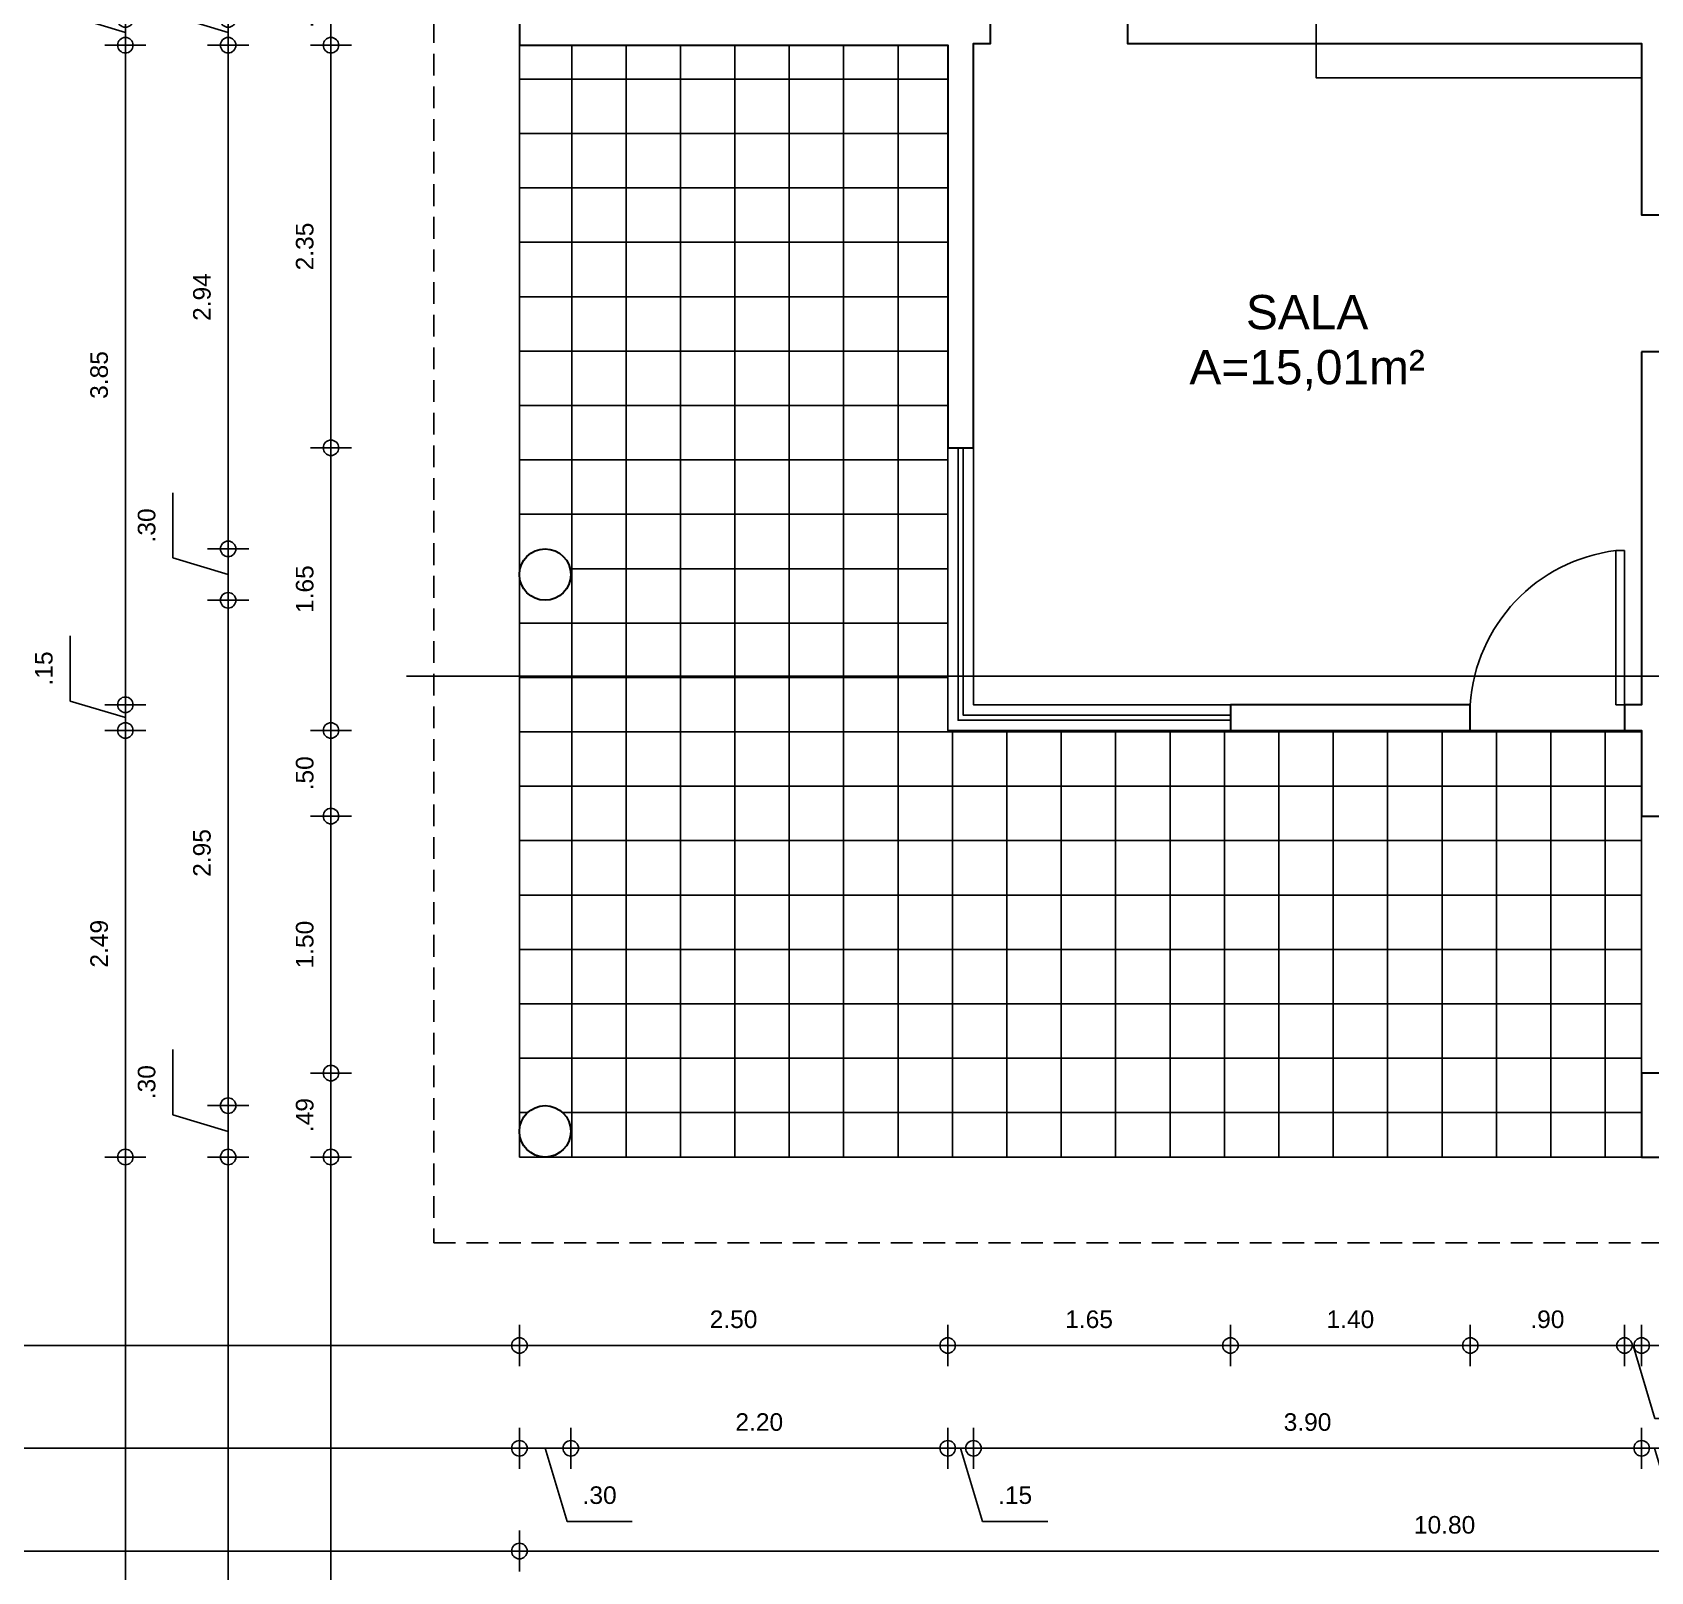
# Model space of a CAD drawing. Header units: millimetres. Extents: x -925 to 15138, y -9982 to 4708.
# Drawn here: x -925 to 8520, y -9982 to -997 of the extents above; entities that cross this region are included whole.
import ezdxf
from ezdxf.enums import TextEntityAlignment as Align

# ---------------------------------------------------------------- set-up
doc = ezdxf.new("R2010")
doc.units = ezdxf.units.MM
doc.header["$LTSCALE"] = 5
doc.linetypes.add('DASHEDX2', pattern=[38.1, 25.4, -12.7])
for name, color, linetype in [('coberta', 7, 'DASHEDX2'), ('coluna', 7, 'Continuous'), ('corte', 7, 'Continuous'), ('dimensoes', 7, 'Continuous'), ('janela baixa', 7, 'Continuous'), ('parede baixa', 7, 'Continuous'), ('paredes', 7, 'Continuous'), ('piso', 7, 'Continuous'), ('portas', 7, 'Continuous'), ('temp', 3, 'Continuous'), ('texto', 7, 'Continuous')]:
    doc.layers.add(name, color=color, linetype=linetype)
doc.styles.get("Standard").update_dxf_attribs({"font": 'Arial.ttf'})
doc.dimstyles.new('ISO-25', dxfattribs={"dimtxt": 102.5, "dimasz": 90.5, "dimexe": 120, "dimexo": 0.625, "dimgap": 100.625, "dimtad": 1, "dimlfac": 0.001, "dimzin": 4, "dimdsep": 46, "dimtxsty": 'Standard', "dimblk": 'ORIGIN', "dimblk1": 'ORIGIN', "dimblk2": 'ORIGIN', "dimcen": 2.5, "dimazin": 0, "dimtfac": 1, "dimtmove": 0, "dimatfit": 3, "dimldrblk": 'ORIGIN', "dimfxl": 120, "dimfxlon": 1, "dimarcsym": 0})

# ---------------------------------------------------------------- blocks, each defined once
blk = doc.blocks.new('_Origin')
at = {"color": 0, "linetype": 'ByBlock', "lineweight": -2}
blk.add_line((0, 0), (-1, 0), dxfattribs=at)
blk.add_circle((0, 0), 0.5, dxfattribs=at)
blk = doc.blocks.new('*D6')
at = {"layer": 'Defpoints', "color": 0, "transparency": 16777216}
for p in [(8467.6, -7561.8), (10117.6, -7561.8), (8467.6, -8661.8)]:
    blk.add_point(p, dxfattribs=at)
at = {"layer": 'dimensoes', "color": 0, "lineweight": -2, "transparency": 16777216}
for p, q in [((8467.6, -8541.8), (8467.6, -8781.8)), ((10117.6, -8541.8), (10117.6, -8781.8)), ((10027.1, -8661.8), (8558.1, -8661.8))]:
    blk.add_line(p, q, dxfattribs=at)
at = {"layer": 'dimensoes', "color": 0, "lineweight": -2, "transparency": 16777216, "xscale": 90.5, "yscale": 90.5, "zscale": 90.5, "rotation": 180}
blk.add_blockref('_Origin', (8467.6, -8661.8), dxfattribs=at)
at = {"layer": 'dimensoes', "color": 0, "lineweight": -2, "transparency": 16777216, "xscale": 90.5, "yscale": 90.5, "zscale": 90.5}
blk.add_blockref('_Origin', (10117.6, -8661.8), dxfattribs=at)
at = {"layer": 'dimensoes', "color": 0, "transparency": 16777216, "insert": (9292.6, -8509.2), "char_height": 102.5, "attachment_point": 5}
blk.add_mtext('1.65', dxfattribs=at)
blk = doc.blocks.new('*D7')
at = {"layer": 'Defpoints', "color": 0, "transparency": 16777216}
for p in [(8367.6, -5071.8), (8467.6, -7561.8), (8367.6, -8661.8)]:
    blk.add_point(p, dxfattribs=at)
at = {"layer": 'dimensoes', "color": 0, "lineweight": -2, "transparency": 16777216}
for p, q in [((8367.6, -8541.8), (8367.6, -8781.8)), ((8467.6, -8541.8), (8467.6, -8781.8)), ((8277.1, -8661.8), (8186.6, -8661.8)), ((8467.6, -8661.8), (8367.6, -8661.8)), ((8467.6, -8661.8), (8367.6, -8661.8)), ((8417.6, -8661.8), (8545.6, -9088.6)), ((8558.1, -8661.8), (8648.6, -8661.8)), ((8545.6, -9088.6), (8925.9, -9088.6))]:
    blk.add_line(p, q, dxfattribs=at)
at = {"layer": 'dimensoes', "color": 0, "lineweight": -2, "transparency": 16777216, "xscale": 90.5, "yscale": 90.5, "zscale": 90.5}
blk.add_blockref('_Origin', (8367.6, -8661.8), dxfattribs=at)
at = {"layer": 'dimensoes', "color": 0, "lineweight": -2, "transparency": 16777216, "xscale": 90.5, "yscale": 90.5, "zscale": 90.5, "rotation": 180}
blk.add_blockref('_Origin', (8467.6, -8661.8), dxfattribs=at)
at = {"layer": 'dimensoes', "color": 0, "transparency": 16777216, "insert": (8735.8, -8936), "char_height": 102.5, "attachment_point": 5}
blk.add_mtext('.10', dxfattribs=at)
blk = doc.blocks.new('*D8')
at = {"layer": 'Defpoints', "color": 0, "transparency": 16777216}
for p in [(7467.6, -5071.8), (8367.6, -5071.8), (7467.6, -8661.8)]:
    blk.add_point(p, dxfattribs=at)
at = {"layer": 'dimensoes', "color": 0, "lineweight": -2, "transparency": 16777216}
for p, q in [((7467.6, -8541.8), (7467.6, -8781.8)), ((8367.6, -8541.8), (8367.6, -8781.8)), ((8277.1, -8661.8), (7558.1, -8661.8))]:
    blk.add_line(p, q, dxfattribs=at)
at = {"layer": 'dimensoes', "color": 0, "lineweight": -2, "transparency": 16777216, "xscale": 90.5, "yscale": 90.5, "zscale": 90.5, "rotation": 180}
blk.add_blockref('_Origin', (7467.6, -8661.8), dxfattribs=at)
at = {"layer": 'dimensoes', "color": 0, "lineweight": -2, "transparency": 16777216, "xscale": 90.5, "yscale": 90.5, "zscale": 90.5}
blk.add_blockref('_Origin', (8367.6, -8661.8), dxfattribs=at)
at = {"layer": 'dimensoes', "color": 0, "transparency": 16777216, "insert": (7917.6, -8509.2), "char_height": 102.5, "attachment_point": 5}
blk.add_mtext('.90', dxfattribs=at)
blk = doc.blocks.new('*D9')
at = {"layer": 'Defpoints', "color": 0, "transparency": 16777216}
for p in [(6067.6, -5071.8), (7467.6, -5071.8), (6067.6, -8661.8)]:
    blk.add_point(p, dxfattribs=at)
at = {"layer": 'dimensoes', "color": 0, "lineweight": -2, "transparency": 16777216}
for p, q in [((6067.6, -8541.8), (6067.6, -8781.8)), ((7467.6, -8541.8), (7467.6, -8781.8)), ((7377.1, -8661.8), (6158.1, -8661.8))]:
    blk.add_line(p, q, dxfattribs=at)
at = {"layer": 'dimensoes', "color": 0, "lineweight": -2, "transparency": 16777216, "xscale": 90.5, "yscale": 90.5, "zscale": 90.5, "rotation": 180}
blk.add_blockref('_Origin', (6067.6, -8661.8), dxfattribs=at)
at = {"layer": 'dimensoes', "color": 0, "lineweight": -2, "transparency": 16777216, "xscale": 90.5, "yscale": 90.5, "zscale": 90.5}
blk.add_blockref('_Origin', (7467.6, -8661.8), dxfattribs=at)
at = {"layer": 'dimensoes', "color": 0, "transparency": 16777216, "insert": (6767.6, -8509.2), "char_height": 102.5, "attachment_point": 5}
blk.add_mtext('1.40', dxfattribs=at)
blk = doc.blocks.new('*D10')
at = {"layer": 'Defpoints', "color": 0, "transparency": 16777216}
for p in [(4417.6, -5071.8), (6067.6, -5071.8), (4417.6, -8661.8)]:
    blk.add_point(p, dxfattribs=at)
at = {"layer": 'dimensoes', "color": 0, "lineweight": -2, "transparency": 16777216}
for p, q in [((4417.6, -8541.8), (4417.6, -8781.8)), ((6067.6, -8541.8), (6067.6, -8781.8)), ((5977.1, -8661.8), (4508.1, -8661.8))]:
    blk.add_line(p, q, dxfattribs=at)
at = {"layer": 'dimensoes', "color": 0, "lineweight": -2, "transparency": 16777216, "xscale": 90.5, "yscale": 90.5, "zscale": 90.5, "rotation": 180}
blk.add_blockref('_Origin', (4417.6, -8661.8), dxfattribs=at)
at = {"layer": 'dimensoes', "color": 0, "lineweight": -2, "transparency": 16777216, "xscale": 90.5, "yscale": 90.5, "zscale": 90.5}
blk.add_blockref('_Origin', (6067.6, -8661.8), dxfattribs=at)
at = {"layer": 'dimensoes', "color": 0, "transparency": 16777216, "insert": (5242.6, -8509.2), "char_height": 102.5, "attachment_point": 5}
blk.add_mtext('1.65', dxfattribs=at)
blk = doc.blocks.new('*D11')
at = {"layer": 'Defpoints', "color": 0, "transparency": 16777216}
for p in [(1917.6, -911.8), (4417.6, -5071.8), (1917.6, -8661.8)]:
    blk.add_point(p, dxfattribs=at)
at = {"layer": 'dimensoes', "color": 0, "lineweight": -2, "transparency": 16777216}
for p, q in [((1917.6, -8541.8), (1917.6, -8781.8)), ((4417.6, -8541.8), (4417.6, -8781.8)), ((4327.1, -8661.8), (2008.1, -8661.8))]:
    blk.add_line(p, q, dxfattribs=at)
at = {"layer": 'dimensoes', "color": 0, "lineweight": -2, "transparency": 16777216, "xscale": 90.5, "yscale": 90.5, "zscale": 90.5, "rotation": 180}
blk.add_blockref('_Origin', (1917.6, -8661.8), dxfattribs=at)
at = {"layer": 'dimensoes', "color": 0, "lineweight": -2, "transparency": 16777216, "xscale": 90.5, "yscale": 90.5, "zscale": 90.5}
blk.add_blockref('_Origin', (4417.6, -8661.8), dxfattribs=at)
at = {"layer": 'dimensoes', "color": 0, "transparency": 16777216, "insert": (3167.6, -8509.2), "char_height": 102.5, "attachment_point": 5}
blk.add_mtext('2.50', dxfattribs=at)
blk = doc.blocks.new('*D12')
at = {"layer": 'Defpoints', "color": 0, "transparency": 16777216}
for p in [(4567.6, -3711.8), (8467.6, -7561.8), (8467.6, -9261.8)]:
    blk.add_point(p, dxfattribs=at)
at = {"layer": 'dimensoes', "color": 0, "lineweight": -2, "transparency": 16777216}
for p, q in [((4567.6, -9141.8), (4567.6, -9381.8)), ((8467.6, -9141.8), (8467.6, -9381.8)), ((4658.1, -9261.8), (8377.1, -9261.8))]:
    blk.add_line(p, q, dxfattribs=at)
at = {"layer": 'dimensoes', "color": 0, "lineweight": -2, "transparency": 16777216, "xscale": 90.5, "yscale": 90.5, "zscale": 90.5, "rotation": 180}
blk.add_blockref('_Origin', (4567.6, -9261.8), dxfattribs=at)
at = {"layer": 'dimensoes', "color": 0, "lineweight": -2, "transparency": 16777216, "xscale": 90.5, "yscale": 90.5, "zscale": 90.5}
blk.add_blockref('_Origin', (8467.6, -9261.8), dxfattribs=at)
at = {"layer": 'dimensoes', "color": 0, "transparency": 16777216, "insert": (6517.6, -9109.2), "char_height": 102.5, "attachment_point": 5}
blk.add_mtext('3.90', dxfattribs=at)
blk = doc.blocks.new('*D13')
at = {"layer": 'Defpoints', "color": 0, "transparency": 16777216}
for p in [(8617.6, -7411.8), (8467.6, -7561.8), (8617.6, -9261.8)]:
    blk.add_point(p, dxfattribs=at)
at = {"layer": 'dimensoes', "color": 0, "lineweight": -2, "transparency": 16777216}
for p, q in [((8467.6, -9141.8), (8467.6, -9381.8)), ((8617.6, -9141.8), (8617.6, -9381.8)), ((8377.1, -9261.8), (8286.6, -9261.8)), ((8467.6, -9261.8), (8617.6, -9261.8)), ((8467.6, -9261.8), (8617.6, -9261.8)), ((8542.6, -9261.8), (8670.6, -9688.6)), ((8708.1, -9261.8), (8798.6, -9261.8)), ((8670.6, -9688.6), (9050.9, -9688.6))]:
    blk.add_line(p, q, dxfattribs=at)
at = {"layer": 'dimensoes', "color": 0, "lineweight": -2, "transparency": 16777216, "xscale": 90.5, "yscale": 90.5, "zscale": 90.5}
blk.add_blockref('_Origin', (8467.6, -9261.8), dxfattribs=at)
at = {"layer": 'dimensoes', "color": 0, "lineweight": -2, "transparency": 16777216, "xscale": 90.5, "yscale": 90.5, "zscale": 90.5, "rotation": 180}
blk.add_blockref('_Origin', (8617.6, -9261.8), dxfattribs=at)
at = {"layer": 'dimensoes', "color": 0, "transparency": 16777216, "insert": (8860.8, -9536), "char_height": 102.5, "attachment_point": 5}
blk.add_mtext('.15', dxfattribs=at)
blk = doc.blocks.new('*D46')
at = {"layer": 'Defpoints', "color": 0, "transparency": 16777216}
for p in [(1917.6, -1071.8), (817.6, -3421.8), (4417.6, -3421.8)]:
    blk.add_point(p, dxfattribs=at)
at = {"layer": 'dimensoes', "color": 0, "lineweight": -2, "transparency": 16777216}
for p, q in [((937.6, -1071.8), (697.6, -1071.8)), ((817.6, -1162.3), (817.6, -3331.3)), ((937.6, -3421.8), (697.6, -3421.8))]:
    blk.add_line(p, q, dxfattribs=at)
at = {"layer": 'dimensoes', "color": 0, "lineweight": -2, "transparency": 16777216, "xscale": 90.5, "yscale": 90.5, "zscale": 90.5}
for p, rotation in [((817.6, -1071.8), 90), ((817.6, -3421.8), 270)]:
    blk.add_blockref('_Origin', p, dxfattribs=dict(at, rotation=rotation))
at = {"layer": 'dimensoes', "color": 0, "transparency": 16777216, "insert": (665, -2246.8), "char_height": 102.5, "attachment_point": 5, "rotation": 90}
blk.add_mtext('2.35', dxfattribs=at)
blk = doc.blocks.new('*D47')
at = {"layer": 'Defpoints', "color": 0, "transparency": 16777216}
for p in [(4417.6, -3421.8), (817.6, -5071.8), (4417.6, -5071.8)]:
    blk.add_point(p, dxfattribs=at)
at = {"layer": 'dimensoes', "color": 0, "lineweight": -2, "transparency": 16777216}
for p, q in [((937.6, -3421.8), (697.6, -3421.8)), ((817.6, -3512.3), (817.6, -4981.3)), ((937.6, -5071.8), (697.6, -5071.8))]:
    blk.add_line(p, q, dxfattribs=at)
at = {"layer": 'dimensoes', "color": 0, "lineweight": -2, "transparency": 16777216, "xscale": 90.5, "yscale": 90.5, "zscale": 90.5}
for p, rotation in [((817.6, -3421.8), 90), ((817.6, -5071.8), 270)]:
    blk.add_blockref('_Origin', p, dxfattribs=dict(at, rotation=rotation))
at = {"layer": 'dimensoes', "color": 0, "transparency": 16777216, "insert": (665, -4246.8), "char_height": 102.5, "attachment_point": 5, "rotation": 90}
blk.add_mtext('1.65', dxfattribs=at)
blk = doc.blocks.new('*D49')
at = {"layer": 'Defpoints', "color": 0, "transparency": 16777216}
for p in [(8467.6, -5571.8), (817.6, -7071.8), (8467.6, -7071.8)]:
    blk.add_point(p, dxfattribs=at)
at = {"layer": 'dimensoes', "color": 0, "lineweight": -2, "transparency": 16777216}
for p, q in [((937.6, -5571.8), (697.6, -5571.8)), ((817.6, -5662.3), (817.6, -6981.3)), ((937.6, -7071.8), (697.6, -7071.8))]:
    blk.add_line(p, q, dxfattribs=at)
at = {"layer": 'dimensoes', "color": 0, "lineweight": -2, "transparency": 16777216, "xscale": 90.5, "yscale": 90.5, "zscale": 90.5}
for p, rotation in [((817.6, -5571.8), 90), ((817.6, -7071.8), 270)]:
    blk.add_blockref('_Origin', p, dxfattribs=dict(at, rotation=rotation))
at = {"layer": 'dimensoes', "color": 0, "transparency": 16777216, "insert": (665, -6321.8), "char_height": 102.5, "attachment_point": 5, "rotation": 90}
blk.add_mtext('1.50', dxfattribs=at)
blk = doc.blocks.new('*D50')
at = {"layer": 'Defpoints', "color": 0, "transparency": 16777216}
for p in [(8467.6, -7071.8), (817.6, -7561.8), (8467.6, -7561.8)]:
    blk.add_point(p, dxfattribs=at)
at = {"layer": 'dimensoes', "color": 0, "lineweight": -2, "transparency": 16777216}
for p, q in [((937.6, -7071.8), (697.6, -7071.8)), ((817.6, -7162.3), (817.6, -7471.3)), ((937.6, -7561.8), (697.6, -7561.8))]:
    blk.add_line(p, q, dxfattribs=at)
at = {"layer": 'dimensoes', "color": 0, "lineweight": -2, "transparency": 16777216, "xscale": 90.5, "yscale": 90.5, "zscale": 90.5}
for p, rotation in [((817.6, -7071.8), 90), ((817.6, -7561.8), 270)]:
    blk.add_blockref('_Origin', p, dxfattribs=dict(at, rotation=rotation))
at = {"layer": 'dimensoes', "color": 0, "transparency": 16777216, "insert": (665, -7316.8), "char_height": 102.5, "attachment_point": 5, "rotation": 90}
blk.add_mtext('.49', dxfattribs=at)
blk = doc.blocks.new('*D51')
at = {"layer": 'Defpoints', "color": 0, "transparency": 16777216}
for p in [(4417.6, -5071.8), (817.6, -5571.8), (8467.6, -5571.8)]:
    blk.add_point(p, dxfattribs=at)
at = {"layer": 'dimensoes', "color": 0, "lineweight": -2, "transparency": 16777216}
for p, q in [((937.6, -5071.8), (697.6, -5071.8)), ((817.6, -5162.3), (817.6, -5481.3)), ((937.6, -5571.8), (697.6, -5571.8))]:
    blk.add_line(p, q, dxfattribs=at)
at = {"layer": 'dimensoes', "color": 0, "lineweight": -2, "transparency": 16777216, "xscale": 90.5, "yscale": 90.5, "zscale": 90.5}
for p, rotation in [((817.6, -5071.8), 90), ((817.6, -5571.8), 270)]:
    blk.add_blockref('_Origin', p, dxfattribs=dict(at, rotation=rotation))
at = {"layer": 'dimensoes', "color": 0, "transparency": 16777216, "insert": (665, -5321.8), "char_height": 102.5, "attachment_point": 5, "rotation": 90}
blk.add_mtext('.50', dxfattribs=at)
blk = doc.blocks.new('*D55')
at = {"layer": 'Defpoints', "color": 0, "transparency": 16777216}
for p in [(1967.6, -671.8), (817.6, -1071.8), (1917.6, -1071.8)]:
    blk.add_point(p, dxfattribs=at)
at = {"layer": 'dimensoes', "color": 0, "lineweight": -2, "transparency": 16777216}
for p, q in [((937.6, -671.8), (697.6, -671.8)), ((817.6, -762.3), (817.6, -981.3)), ((937.6, -1071.8), (697.6, -1071.8))]:
    blk.add_line(p, q, dxfattribs=at)
at = {"layer": 'dimensoes', "color": 0, "lineweight": -2, "transparency": 16777216, "xscale": 90.5, "yscale": 90.5, "zscale": 90.5}
for p, rotation in [((817.6, -671.8), 90), ((817.6, -1071.8), 270)]:
    blk.add_blockref('_Origin', p, dxfattribs=dict(at, rotation=rotation))
at = {"layer": 'dimensoes', "color": 0, "transparency": 16777216, "insert": (665, -871.8), "char_height": 102.5, "attachment_point": 5, "rotation": 90}
blk.add_mtext('.40', dxfattribs=at)
blk = doc.blocks.new('*D59')
at = {"layer": 'Defpoints', "color": 0, "transparency": 16777216}
for p in [(2067.6, -921.8), (217.6, -1071.8), (1917.6, -1071.8)]:
    blk.add_point(p, dxfattribs=at)
at = {"layer": 'dimensoes', "color": 0, "lineweight": -2, "transparency": 16777216}
for p, q in [((-105.3, -899.9), (-105.3, -519.7)), ((217.6, -831.3), (217.6, -740.8)), ((217.6, -996.8), (-105.3, -899.9)), ((337.6, -921.8), (97.6, -921.8)), ((217.6, -921.8), (217.6, -1071.8)), ((217.6, -921.8), (217.6, -1071.8)), ((337.6, -1071.8), (97.6, -1071.8)), ((217.6, -1162.3), (217.6, -1252.8))]:
    blk.add_line(p, q, dxfattribs=at)
at = {"layer": 'dimensoes', "color": 0, "lineweight": -2, "transparency": 16777216, "xscale": 90.5, "yscale": 90.5, "zscale": 90.5}
for p, rotation in [((217.6, -921.8), 270), ((217.6, -1071.8), 90)]:
    blk.add_blockref('_Origin', p, dxfattribs=dict(at, rotation=rotation))
at = {"layer": 'dimensoes', "color": 0, "transparency": 16777216, "insert": (-257.8, -709.8), "char_height": 102.5, "attachment_point": 5, "rotation": 90}
blk.add_mtext('.15', dxfattribs=at)
blk = doc.blocks.new('*D62')
at = {"layer": 'Defpoints', "color": 0, "transparency": 16777216}
for p in [(2067.6, -921.8), (-382.4, -1071.8), (1917.6, -1071.8)]:
    blk.add_point(p, dxfattribs=at)
at = {"layer": 'dimensoes', "color": 0, "lineweight": -2, "transparency": 16777216}
for p, q in [((-705.3, -899.9), (-705.3, -519.7)), ((-382.4, -831.3), (-382.4, -740.8)), ((-382.4, -996.8), (-705.3, -899.9)), ((-262.4, -921.8), (-502.4, -921.8)), ((-382.4, -921.8), (-382.4, -1071.8)), ((-382.4, -921.8), (-382.4, -1071.8)), ((-262.4, -1071.8), (-502.4, -1071.8)), ((-382.4, -1162.3), (-382.4, -1252.8))]:
    blk.add_line(p, q, dxfattribs=at)
at = {"layer": 'dimensoes', "color": 0, "lineweight": -2, "transparency": 16777216, "xscale": 90.5, "yscale": 90.5, "zscale": 90.5}
for p, rotation in [((-382.4, -921.8), 270), ((-382.4, -1071.8), 90)]:
    blk.add_blockref('_Origin', p, dxfattribs=dict(at, rotation=rotation))
at = {"layer": 'dimensoes', "color": 0, "transparency": 16777216, "insert": (-857.8, -709.8), "char_height": 102.5, "attachment_point": 5, "rotation": 90}
blk.add_mtext('.15', dxfattribs=at)
blk = doc.blocks.new('*D63')
at = {"layer": 'Defpoints', "color": 0, "transparency": 16777216}
for p in [(1917.6, -1071.8), (-382.4, -4921.8), (4567.6, -4921.8)]:
    blk.add_point(p, dxfattribs=at)
at = {"layer": 'dimensoes', "color": 0, "lineweight": -2, "transparency": 16777216}
for p, q in [((-262.4, -1071.8), (-502.4, -1071.8)), ((-382.4, -1162.3), (-382.4, -4831.3)), ((-262.4, -4921.8), (-502.4, -4921.8))]:
    blk.add_line(p, q, dxfattribs=at)
at = {"layer": 'dimensoes', "color": 0, "lineweight": -2, "transparency": 16777216, "xscale": 90.5, "yscale": 90.5, "zscale": 90.5}
for p, rotation in [((-382.4, -1071.8), 90), ((-382.4, -4921.8), 270)]:
    blk.add_blockref('_Origin', p, dxfattribs=dict(at, rotation=rotation))
at = {"layer": 'dimensoes', "color": 0, "transparency": 16777216, "insert": (-535, -2996.8), "char_height": 102.5, "attachment_point": 5, "rotation": 90}
blk.add_mtext('3.85', dxfattribs=at)
blk = doc.blocks.new('*D64')
at = {"layer": 'Defpoints', "color": 0, "transparency": 16777216}
for p in [(4567.6, -4921.8), (-382.4, -5071.8), (4417.6, -5071.8)]:
    blk.add_point(p, dxfattribs=at)
at = {"layer": 'dimensoes', "color": 0, "lineweight": -2, "transparency": 16777216}
for p, q in [((-705.3, -4899.9), (-705.3, -4519.7)), ((-382.4, -4831.3), (-382.4, -4740.8)), ((-382.4, -4996.8), (-705.3, -4899.9)), ((-262.4, -4921.8), (-502.4, -4921.8)), ((-382.4, -4921.8), (-382.4, -5071.8)), ((-382.4, -4921.8), (-382.4, -5071.8)), ((-262.4, -5071.8), (-502.4, -5071.8)), ((-382.4, -5162.3), (-382.4, -5252.8))]:
    blk.add_line(p, q, dxfattribs=at)
at = {"layer": 'dimensoes', "color": 0, "lineweight": -2, "transparency": 16777216, "xscale": 90.5, "yscale": 90.5, "zscale": 90.5}
for p, rotation in [((-382.4, -4921.8), 270), ((-382.4, -5071.8), 90)]:
    blk.add_blockref('_Origin', p, dxfattribs=dict(at, rotation=rotation))
at = {"layer": 'dimensoes', "color": 0, "transparency": 16777216, "insert": (-857.8, -4709.8), "char_height": 102.5, "attachment_point": 5, "rotation": 90}
blk.add_mtext('.15', dxfattribs=at)
blk = doc.blocks.new('*D65')
at = {"layer": 'Defpoints', "color": 0, "transparency": 16777216}
for p in [(4417.6, -5071.8), (-382.4, -7561.8), (8467.6, -7561.8)]:
    blk.add_point(p, dxfattribs=at)
at = {"layer": 'dimensoes', "color": 0, "lineweight": -2, "transparency": 16777216}
for p, q in [((-262.4, -5071.8), (-502.4, -5071.8)), ((-382.4, -5162.3), (-382.4, -7471.3)), ((-262.4, -7561.8), (-502.4, -7561.8))]:
    blk.add_line(p, q, dxfattribs=at)
at = {"layer": 'dimensoes', "color": 0, "lineweight": -2, "transparency": 16777216, "xscale": 90.5, "yscale": 90.5, "zscale": 90.5}
for p, rotation in [((-382.4, -5071.8), 90), ((-382.4, -7561.8), 270)]:
    blk.add_blockref('_Origin', p, dxfattribs=dict(at, rotation=rotation))
at = {"layer": 'dimensoes', "color": 0, "transparency": 16777216, "insert": (-535, -6316.8), "char_height": 102.5, "attachment_point": 5, "rotation": 90}
blk.add_mtext('2.49', dxfattribs=at)
blk = doc.blocks.new('*D67')
at = {"layer": 'Defpoints', "color": 0, "transparency": 16777216}
for p in [(1917.6, -1071.8), (217.6, -4011.8), (2067.6, -4011.8)]:
    blk.add_point(p, dxfattribs=at)
at = {"layer": 'dimensoes', "color": 0, "lineweight": -2, "transparency": 16777216}
for p, q in [((337.6, -1071.8), (97.6, -1071.8)), ((217.6, -1162.3), (217.6, -3921.3)), ((337.6, -4011.8), (97.6, -4011.8))]:
    blk.add_line(p, q, dxfattribs=at)
at = {"layer": 'dimensoes', "color": 0, "lineweight": -2, "transparency": 16777216, "xscale": 90.5, "yscale": 90.5, "zscale": 90.5}
for p, rotation in [((217.6, -1071.8), 90), ((217.6, -4011.8), 270)]:
    blk.add_blockref('_Origin', p, dxfattribs=dict(at, rotation=rotation))
at = {"layer": 'dimensoes', "color": 0, "transparency": 16777216, "insert": (65, -2541.8), "char_height": 102.5, "attachment_point": 5, "rotation": 90}
blk.add_mtext('2.94', dxfattribs=at)
blk = doc.blocks.new('*D68')
at = {"layer": 'Defpoints', "color": 0, "transparency": 16777216}
for p in [(2067.6, -4011.8), (217.6, -4311.8), (2067.6, -4311.8)]:
    blk.add_point(p, dxfattribs=at)
at = {"layer": 'dimensoes', "color": 0, "lineweight": -2, "transparency": 16777216}
for p, q in [((-105.3, -4064.9), (-105.3, -3684.7)), ((217.6, -3921.3), (217.6, -3830.8)), ((337.6, -4011.8), (97.6, -4011.8)), ((217.6, -4011.8), (217.6, -4311.8)), ((217.6, -4011.8), (217.6, -4311.8)), ((217.6, -4161.8), (-105.3, -4064.9)), ((337.6, -4311.8), (97.6, -4311.8)), ((217.6, -4402.3), (217.6, -4492.8))]:
    blk.add_line(p, q, dxfattribs=at)
at = {"layer": 'dimensoes', "color": 0, "lineweight": -2, "transparency": 16777216, "xscale": 90.5, "yscale": 90.5, "zscale": 90.5}
for p, rotation in [((217.6, -4011.8), 270), ((217.6, -4311.8), 90)]:
    blk.add_blockref('_Origin', p, dxfattribs=dict(at, rotation=rotation))
at = {"layer": 'dimensoes', "color": 0, "transparency": 16777216, "insert": (-257.8, -3874.8), "char_height": 102.5, "attachment_point": 5, "rotation": 90}
blk.add_mtext('.30', dxfattribs=at)
blk = doc.blocks.new('*D69')
at = {"layer": 'Defpoints', "color": 0, "transparency": 16777216}
for p in [(2067.6, -4311.8), (217.6, -7261.8), (2067.6, -7261.8)]:
    blk.add_point(p, dxfattribs=at)
at = {"layer": 'dimensoes', "color": 0, "lineweight": -2, "transparency": 16777216}
for p, q in [((337.6, -4311.8), (97.6, -4311.8)), ((217.6, -4402.3), (217.6, -7171.3)), ((337.6, -7261.8), (97.6, -7261.8))]:
    blk.add_line(p, q, dxfattribs=at)
at = {"layer": 'dimensoes', "color": 0, "lineweight": -2, "transparency": 16777216, "xscale": 90.5, "yscale": 90.5, "zscale": 90.5}
for p, rotation in [((217.6, -4311.8), 90), ((217.6, -7261.8), 270)]:
    blk.add_blockref('_Origin', p, dxfattribs=dict(at, rotation=rotation))
at = {"layer": 'dimensoes', "color": 0, "transparency": 16777216, "insert": (65, -5786.8), "char_height": 102.5, "attachment_point": 5, "rotation": 90}
blk.add_mtext('2.95', dxfattribs=at)
blk = doc.blocks.new('*D70')
at = {"layer": 'Defpoints', "color": 0, "transparency": 16777216}
for p in [(2067.6, -7261.8), (217.6, -7561.8), (2067.6, -7561.8)]:
    blk.add_point(p, dxfattribs=at)
at = {"layer": 'dimensoes', "color": 0, "lineweight": -2, "transparency": 16777216}
for p, q in [((-105.3, -7314.9), (-105.3, -6934.7)), ((217.6, -7171.3), (217.6, -7080.8)), ((337.6, -7261.8), (97.6, -7261.8)), ((217.6, -7261.8), (217.6, -7561.8)), ((217.6, -7261.8), (217.6, -7561.8)), ((217.6, -7411.8), (-105.3, -7314.9)), ((337.6, -7561.8), (97.6, -7561.8)), ((217.6, -7652.3), (217.6, -7742.8))]:
    blk.add_line(p, q, dxfattribs=at)
at = {"layer": 'dimensoes', "color": 0, "lineweight": -2, "transparency": 16777216, "xscale": 90.5, "yscale": 90.5, "zscale": 90.5}
for p, rotation in [((217.6, -7261.8), 270), ((217.6, -7561.8), 90)]:
    blk.add_blockref('_Origin', p, dxfattribs=dict(at, rotation=rotation))
at = {"layer": 'dimensoes', "color": 0, "transparency": 16777216, "insert": (-257.8, -7124.8), "char_height": 102.5, "attachment_point": 5, "rotation": 90}
blk.add_mtext('.30', dxfattribs=at)
blk = doc.blocks.new('*D71')
at = {"layer": 'Defpoints', "color": 0, "transparency": 16777216}
for p in [(4417.6, -5071.8), (2217.6, -7411.8), (4417.6, -9261.8)]:
    blk.add_point(p, dxfattribs=at)
at = {"layer": 'dimensoes', "color": 0, "lineweight": -2, "transparency": 16777216}
for p, q in [((2217.6, -9141.8), (2217.6, -9381.8)), ((4417.6, -9141.8), (4417.6, -9381.8)), ((2308.1, -9261.8), (4327.1, -9261.8))]:
    blk.add_line(p, q, dxfattribs=at)
at = {"layer": 'dimensoes', "color": 0, "lineweight": -2, "transparency": 16777216, "xscale": 90.5, "yscale": 90.5, "zscale": 90.5, "rotation": 180}
blk.add_blockref('_Origin', (2217.6, -9261.8), dxfattribs=at)
at = {"layer": 'dimensoes', "color": 0, "lineweight": -2, "transparency": 16777216, "xscale": 90.5, "yscale": 90.5, "zscale": 90.5}
blk.add_blockref('_Origin', (4417.6, -9261.8), dxfattribs=at)
at = {"layer": 'dimensoes', "color": 0, "transparency": 16777216, "insert": (3317.6, -9109.2), "char_height": 102.5, "attachment_point": 5}
blk.add_mtext('2.20', dxfattribs=at)
blk = doc.blocks.new('*D72')
at = {"layer": 'Defpoints', "color": 0, "transparency": 16777216}
for p in [(4567.6, -3421.8), (4417.6, -5071.8), (4567.6, -9261.8)]:
    blk.add_point(p, dxfattribs=at)
at = {"layer": 'dimensoes', "color": 0, "lineweight": -2, "transparency": 16777216}
for p, q in [((4417.6, -9141.8), (4417.6, -9381.8)), ((4567.6, -9141.8), (4567.6, -9381.8)), ((4327.1, -9261.8), (4236.6, -9261.8)), ((4417.6, -9261.8), (4567.6, -9261.8)), ((4417.6, -9261.8), (4567.6, -9261.8)), ((4492.6, -9261.8), (4620.6, -9688.6)), ((4658.1, -9261.8), (4748.6, -9261.8)), ((4620.6, -9688.6), (5000.9, -9688.6))]:
    blk.add_line(p, q, dxfattribs=at)
at = {"layer": 'dimensoes', "color": 0, "lineweight": -2, "transparency": 16777216, "xscale": 90.5, "yscale": 90.5, "zscale": 90.5}
blk.add_blockref('_Origin', (4417.6, -9261.8), dxfattribs=at)
at = {"layer": 'dimensoes', "color": 0, "lineweight": -2, "transparency": 16777216, "xscale": 90.5, "yscale": 90.5, "zscale": 90.5, "rotation": 180}
blk.add_blockref('_Origin', (4567.6, -9261.8), dxfattribs=at)
at = {"layer": 'dimensoes', "color": 0, "transparency": 16777216, "insert": (4810.8, -9536), "char_height": 102.5, "attachment_point": 5}
blk.add_mtext('.15', dxfattribs=at)
blk = doc.blocks.new('*D73')
at = {"layer": 'Defpoints', "color": 0, "transparency": 16777216}
for p in [(1917.6, -7411.8), (2217.6, -7411.8), (1917.6, -9261.8)]:
    blk.add_point(p, dxfattribs=at)
at = {"layer": 'dimensoes', "color": 0, "lineweight": -2, "transparency": 16777216}
for p, q in [((1917.6, -9141.8), (1917.6, -9381.8)), ((2217.6, -9141.8), (2217.6, -9381.8)), ((1827.1, -9261.8), (1736.6, -9261.8)), ((2217.6, -9261.8), (1917.6, -9261.8)), ((2217.6, -9261.8), (1917.6, -9261.8)), ((2067.6, -9261.8), (2195.6, -9688.6)), ((2308.1, -9261.8), (2398.6, -9261.8)), ((2195.6, -9688.6), (2575.9, -9688.6))]:
    blk.add_line(p, q, dxfattribs=at)
at = {"layer": 'dimensoes', "color": 0, "lineweight": -2, "transparency": 16777216, "xscale": 90.5, "yscale": 90.5, "zscale": 90.5}
blk.add_blockref('_Origin', (1917.6, -9261.8), dxfattribs=at)
at = {"layer": 'dimensoes', "color": 0, "lineweight": -2, "transparency": 16777216, "xscale": 90.5, "yscale": 90.5, "zscale": 90.5, "rotation": 180}
blk.add_blockref('_Origin', (2217.6, -9261.8), dxfattribs=at)
at = {"layer": 'dimensoes', "color": 0, "transparency": 16777216, "insert": (2385.8, -9536), "char_height": 102.5, "attachment_point": 5}
blk.add_mtext('.30', dxfattribs=at)
blk = doc.blocks.new('*D77')
at = {"layer": 'Defpoints', "color": 0, "transparency": 16777216}
for p in [(1917.6, -1071.8), (12717.6, -3111.8), (12717.6, -9861.8)]:
    blk.add_point(p, dxfattribs=at)
at = {"layer": 'dimensoes', "color": 0, "lineweight": -2, "transparency": 16777216}
for p, q in [((1917.6, -9741.8), (1917.6, -9981.8)), ((12717.6, -9741.8), (12717.6, -9981.8)), ((2008.1, -9861.8), (12627.1, -9861.8))]:
    blk.add_line(p, q, dxfattribs=at)
at = {"layer": 'dimensoes', "color": 0, "lineweight": -2, "transparency": 16777216, "xscale": 90.5, "yscale": 90.5, "zscale": 90.5, "rotation": 180}
blk.add_blockref('_Origin', (1917.6, -9861.8), dxfattribs=at)
at = {"layer": 'dimensoes', "color": 0, "lineweight": -2, "transparency": 16777216, "xscale": 90.5, "yscale": 90.5, "zscale": 90.5}
blk.add_blockref('_Origin', (12717.6, -9861.8), dxfattribs=at)
at = {"layer": 'dimensoes', "color": 0, "transparency": 16777216, "insert": (7317.6, -9709.2), "char_height": 102.5, "attachment_point": 5}
blk.add_mtext('10.80', dxfattribs=at)

msp = doc.modelspace()

# ---------------------------------------------------------------- hatches: boundary and pattern name
at = {"layer": 'piso'}
h = msp.add_hatch(dxfattribs=at)
h.set_pattern_fill('NET', color=256, scale=100)
h.paths.add_polyline_path([(4417.612, -5071.767), (4417.612, -3711.767), (4417.612, -1071.767), (1917.612, -1071.767), (1917.612, -7561.767), (8467.612, -7561.767), (8467.612, -5071.767), (8367.612, -5071.767), (7467.612, -5071.767), (6067.612, -5071.767)])
edge = h.paths.add_edge_path(flags=16)
edge.add_arc((2067.612, -4161.767), 150, 0, 360)
edge = h.paths.add_edge_path(flags=16)
edge.add_arc((2067.612, -7411.767), 150, 0, 360)

# ---------------------------------------------------------------- linework, layer by layer
at = {"layer": 'coberta'}
msp.add_lwpolyline([(1417.612, 2688.233), (1417.612, -8061.767), (12267.612, -8061.767), (12267.612, -3611.767), (13217.612, -3611.767), (13217.612, -811.767), (12267.612, -811.767), (12267.612, 2688.233)], close=True, dxfattribs=at)
at = {"layer": 'coluna', "lineweight": 30}
for centre in [(2067.612, -4161.767), (2067.612, -7411.767)]:
    msp.add_circle(centre, 150, dxfattribs=at)
at = {"layer": 'corte'}
msp.add_line((1258.624, -4755.013), (12410.941, -4755.013), dxfattribs=at)
at = {"layer": 'janela baixa'}
for points in [[(4477.612, -3421.767), (4477.612, -5011.767), (6067.612, -5011.767)], [(6067.612, -4981.767), (4507.612, -4981.767), (4507.612, -3421.767)]]:
    msp.add_lwpolyline(points, dxfattribs=at)
at = {"layer": 'parede baixa'}
msp.add_line((8467.612, -7071.767), (8467.612, -5571.767), dxfattribs=at)
for points in [[(4417.612, -3421.767), (4417.612, -5071.767), (6067.612, -5071.767)], [(6067.612, -4921.767), (4567.612, -4921.767), (4567.612, -3421.767)]]:
    msp.add_lwpolyline(points, dxfattribs=at)
at = {"layer": 'paredes', "lineweight": 30}
for points in [[(1917.612, 2038.233), (1917.612, -1071.767), (4417.612, -1071.767), (4417.612, -3421.767), (4567.612, -3421.767), (4567.612, -1061.767), (4667.612, -1061.767), (4667.612, -911.767)], [(5467.612, -911.767), (5467.612, -1061.767), (8467.612, -1061.767), (8467.612, -2061.767), (8617.612, -2061.767)]]:
    msp.add_lwpolyline(points, dxfattribs=at)
at = {"layer": 'paredes'}
msp.add_lwpolyline([(8467.612, -911.767), (8467.612, -721.767), (6567.612, -721.767), (6567.612, -1261.767), (8467.612, -1261.767)], dxfattribs=at)
at = {"layer": 'paredes', "lineweight": 30}
for points in [[(8467.612, -2861.767), (8467.612, -4921.767), (8367.612, -4921.767), (8367.612, -5071.767), (8467.612, -5071.767), (8467.612, -5571.767), (8617.612, -5571.767), (8617.612, -5411.767), (8617.612, -3111.767), (8717.612, -3111.767), (8717.612, -2961.767), (8617.612, -2961.767), (8617.612, -2861.767)], [(7467.612, -4921.767), (6067.612, -4921.767), (6067.612, -5071.767), (7467.612, -5071.767)], [(8467.612, -7071.767), (8467.612, -7561.767), (10117.612, -7561.767), (10117.612, -7411.767), (8617.612, -7411.767), (8617.612, -7071.767)]]:
    msp.add_lwpolyline(points, close=True, dxfattribs=at)
at = {"layer": 'piso'}
for p, q in [((1917.612, -911.767), (1917.612, -7561.767)), ((7467.612, -5071.767), (8367.612, -5071.767)), ((1917.612, -7561.767), (8467.612, -7561.767))]:
    msp.add_line(p, q, dxfattribs=at)
at = {"layer": 'portas'}
msp.add_lwpolyline([(8367.612, -4921.767), (8367.612, -4021.767), (8317.612, -4021.767), (8317.612, -4921.767), (8367.612, -4921.767)], close=True, dxfattribs=at)
msp.add_arc((8434.805, -4983.838), 969.183, 96.945181, 176.3279731, dxfattribs=at)
at = {"layer": 'temp'}
for p, direction in [((-382.388, -4211.767), (0, 1)), ((217.612, -4211.767), (0, 1)), ((817.612, -4211.767), (0, 1)), ((1417.612, -8661.767), (1, 0)), ((1417.612, -9261.767), (1, 0)), ((1417.612, -9861.767), (1, 0))]:
    msp.add_xline(p, direction, dxfattribs=at)

# ---------------------------------------------------------------- texts
at = {"layer": 'texto'}
for s, p in [('SALA', (6515.282, -2729.605)), ('A=15,01m²', (6515.282, -3050.808))]:
    msp.add_text(s, height=200, dxfattribs=at).set_placement(p, align=Align.CENTER)

# ---------------------------------------------------------------- dimensions: what is measured, and where the dimension line sits
at = {"layer": 'dimensoes'}
for base, p1, p2, picture, middle in [((-382.388, -1071.767), (2067.612, -921.767), (1917.612, -1071.767), '*D62', (-857.849, -799.276)), ((217.612, -1071.767), (2067.612, -921.767), (1917.612, -1071.767), '*D59', (-257.849, -799.276)), ((817.612, -1071.767), (1967.612, -671.767), (1917.612, -1071.767), '*D55', (665.038, -871.767)), ((-382.388, -4921.767), (1917.612, -1071.767), (4567.612, -4921.767), '*D63', (-534.962, -2996.767)), ((217.612, -4011.767), (1917.612, -1071.767), (2067.612, -4011.767), '*D67', (65.038, -2541.767)), ((817.612, -3421.767), (1917.612, -1071.767), (4417.612, -3421.767), '*D46', (665.038, -2246.767)), ((817.612, -5071.767), (4417.612, -3421.767), (4417.612, -5071.767), '*D47', (665.038, -4246.767)), ((217.612, -4311.767), (2067.612, -4011.767), (2067.612, -4311.767), '*D68', (-257.849, -3964.276)), ((217.612, -7261.767), (2067.612, -4311.767), (2067.612, -7261.767), '*D69', (65.038, -5786.767)), ((-382.388, -5071.767), (4567.612, -4921.767), (4417.612, -5071.767), '*D64', (-857.849, -4799.276)), ((-382.388, -7561.767), (4417.612, -5071.767), (8467.612, -7561.767), '*D65', (-534.962, -6316.767)), ((817.612, -5571.767), (4417.612, -5071.767), (8467.612, -5571.767), '*D51', (665.038, -5321.767)), ((817.612, -7071.767), (8467.612, -5571.767), (8467.612, -7071.767), '*D49', (665.038, -6321.767)), ((217.612, -7561.767), (2067.612, -7261.767), (2067.612, -7561.767), '*D70', (-257.849, -7214.276)), ((817.612, -7561.767), (8467.612, -7071.767), (8467.612, -7561.767), '*D50', (665.038, -7316.767))]:
    dim = msp.add_linear_dim(base=base, p1=p1, p2=p2, angle=90, dimstyle='ISO-25', override={"dimtmove": 1}, dxfattribs=at)
    dim.commit()
    dim.dimension.update_dxf_attribs({"geometry": picture, "text_midpoint": middle})
for base, p1, p2, picture, middle in [((1917.612, -8661.767), (4417.612, -5071.767), (1917.612, -911.767), '*D11', (3167.612, -8509.193)), ((12717.612, -9861.767), (1917.612, -1071.767), (12717.612, -3111.767), '*D77', (7317.612, -9709.193)), ((4567.612, -9261.767), (4417.612, -5071.767), (4567.612, -3421.767), '*D72', (4721.273, -9535.978)), ((8467.612, -9261.767), (4567.612, -3711.767), (8467.612, -7561.767), '*D12', (6517.612, -9109.193)), ((4417.612, -8661.767), (6067.612, -5071.767), (4417.612, -5071.767), '*D10', (5242.612, -8509.193)), ((6067.612, -8661.767), (7467.612, -5071.767), (6067.612, -5071.767), '*D9', (6767.612, -8509.193)), ((7467.612, -8661.767), (8367.612, -5071.767), (7467.612, -5071.767), '*D8', (7917.612, -8509.193)), ((8367.612, -8661.767), (8467.612, -7561.767), (8367.612, -5071.767), '*D7', (8646.273, -8935.978)), ((1917.612, -9261.767), (2217.612, -7411.767), (1917.612, -7411.767), '*D73', (2296.273, -9535.978)), ((8617.612, -9261.767), (8467.612, -7561.767), (8617.612, -7411.767), '*D13', (8771.273, -9535.978)), ((8467.612, -8661.767), (10117.612, -7561.767), (8467.612, -7561.767), '*D6', (9292.612, -8509.193))]:
    dim = msp.add_linear_dim(base=base, p1=p1, p2=p2, dimstyle='ISO-25', override={"dimtmove": 1}, dxfattribs=at)
    dim.commit()
    dim.dimension.update_dxf_attribs({"geometry": picture, "text_midpoint": middle})
dim = msp.add_linear_dim(base=(4417.612, -9261.767), p1=(2217.612, -7411.767), p2=(4417.612, -5071.767), dimstyle='ISO-25', dxfattribs=at)
dim.commit()
dim.dimension.update_dxf_attribs({"geometry": '*D71', "text_midpoint": (3317.612, -9109.193)})

doc.saveas('drawing.dxf')
